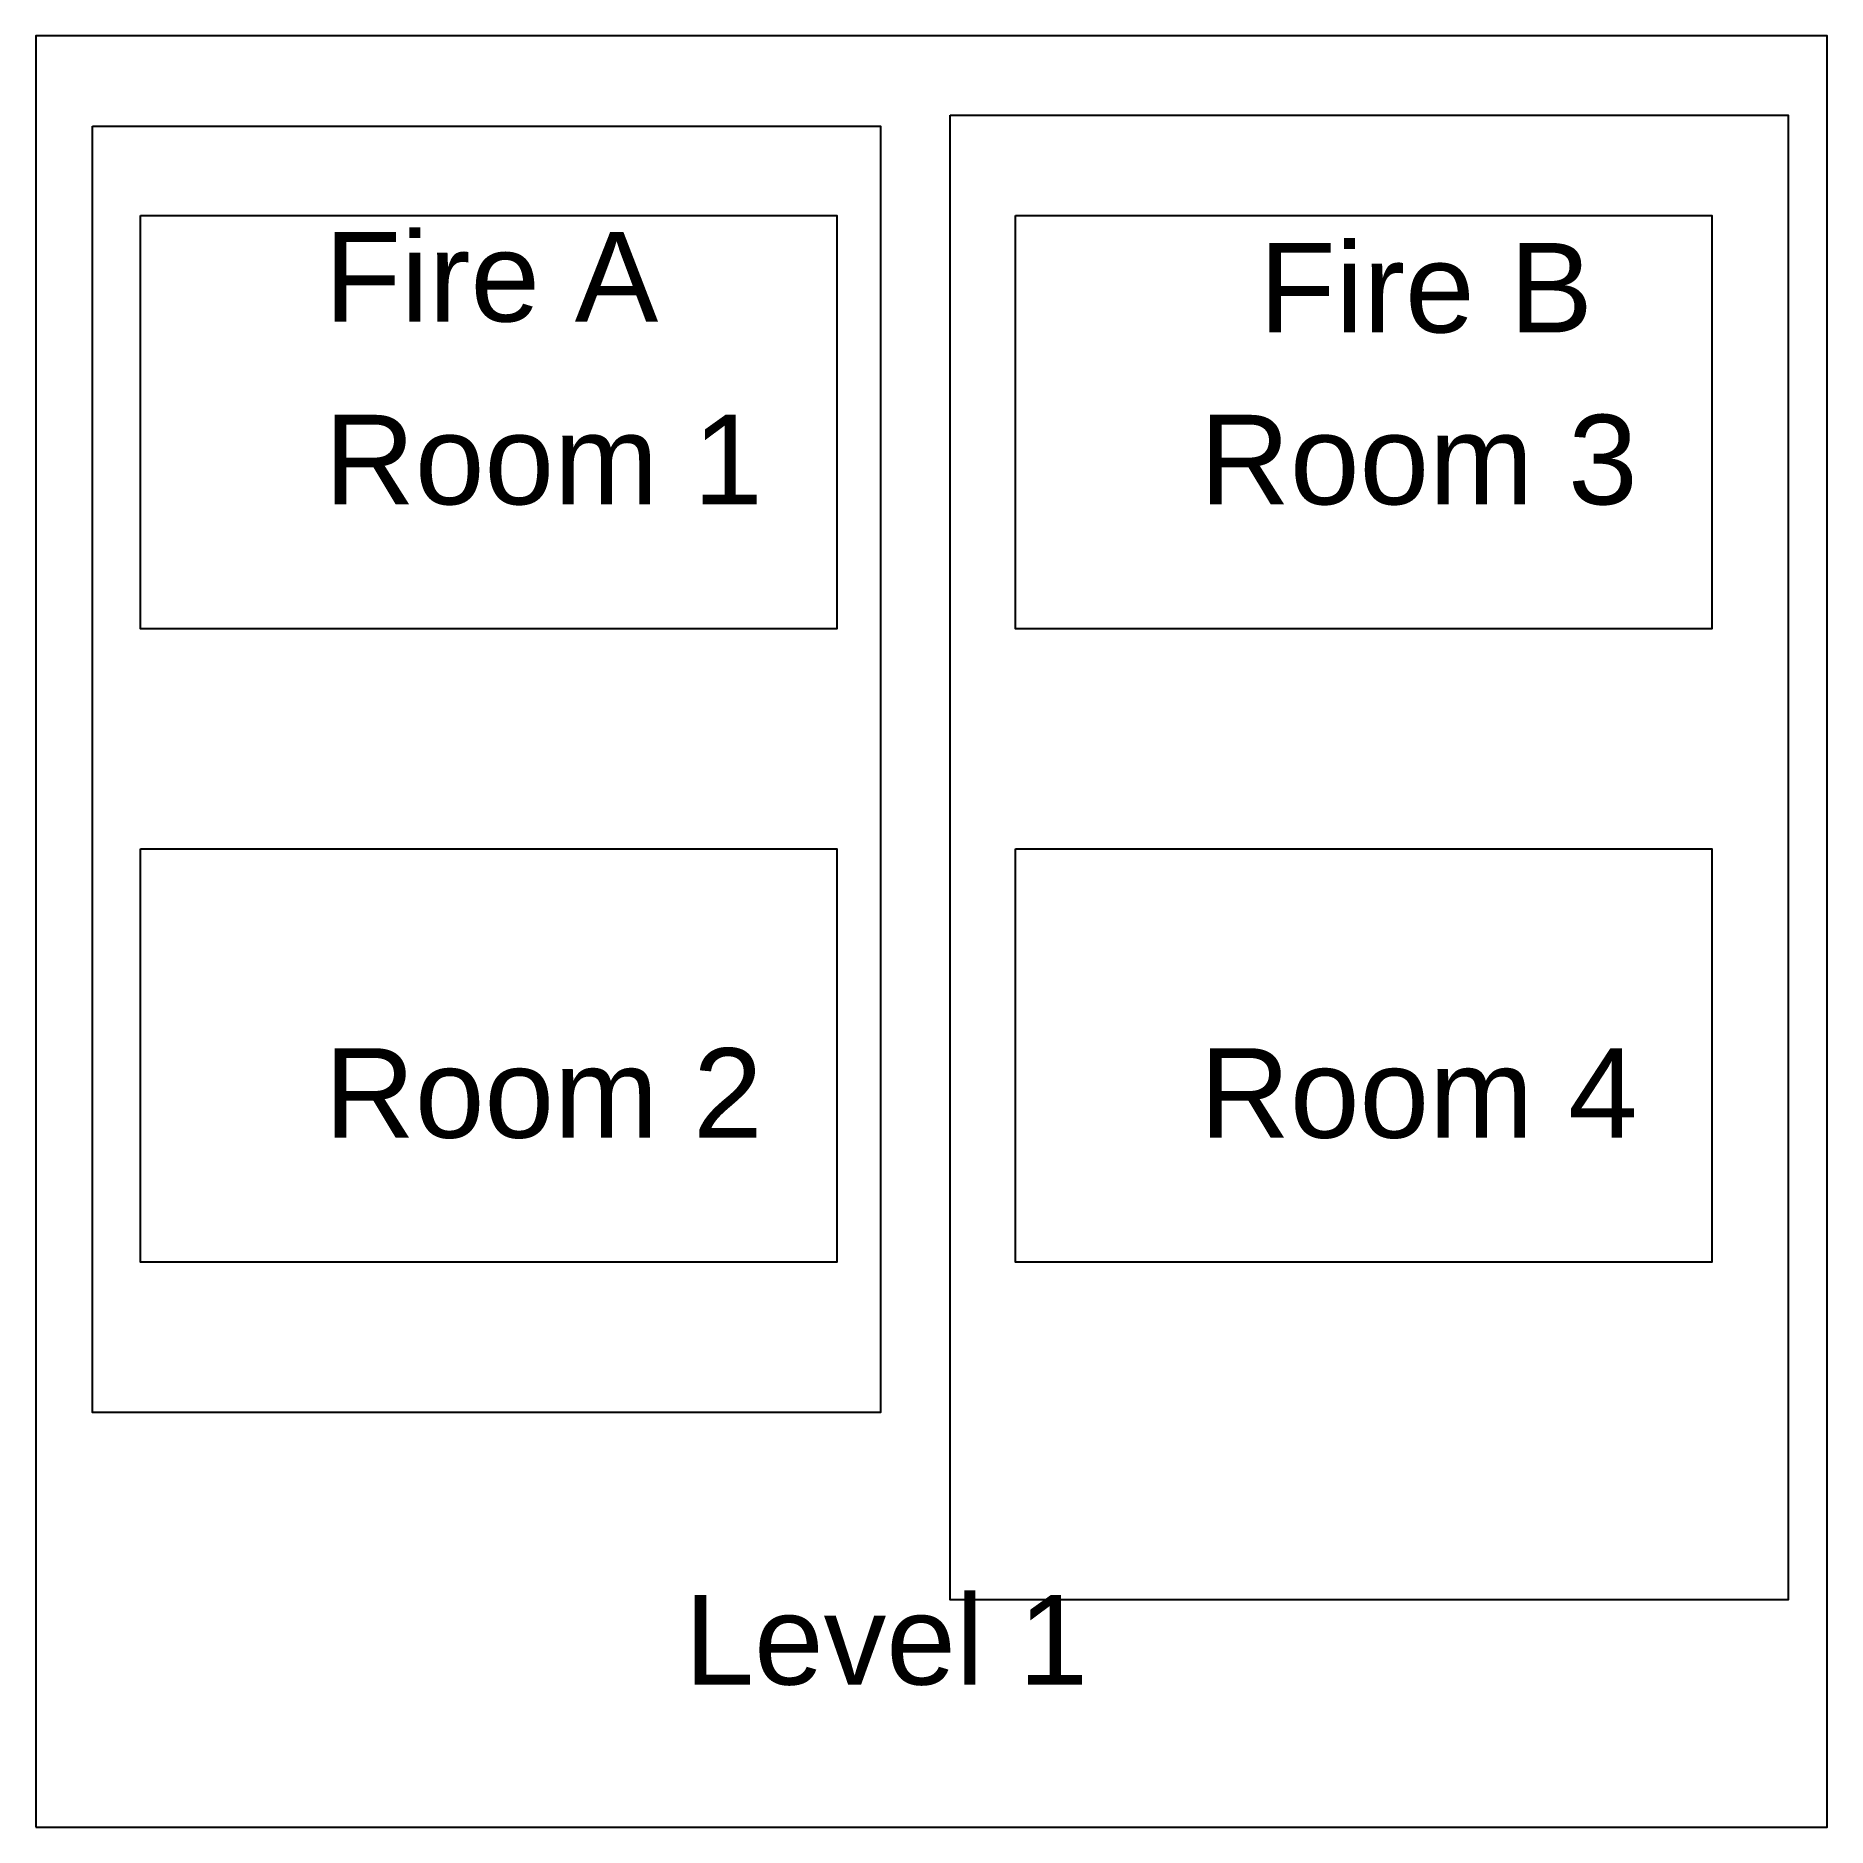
# Model space of a CAD drawing. Header units: millimetres. Extents: x -25082 to 24918, y -24141 to 25859.
import ezdxf

# ---------------------------------------------------------------- set-up
doc = ezdxf.new("R2010")
doc.units = ezdxf.units.MM
for name, color, linetype in [('FireArea', 1, 'Continuous'), ('Floor', 3, 'Continuous'), ('Room', 6, 'Continuous')]:
    doc.layers.add(name, color=color, linetype=linetype)
doc.styles.get("Standard").update_dxf_attribs({"font": 'arial.ttf'})

msp = doc.modelspace()

# ---------------------------------------------------------------- linework, layer by layer
at = {"layer": 'FireArea'}
for points in [[(437, 23642), (23828, 23642), (23828, -17792), (437, -17792)], [(-23500, 23338), (-1507, 23338), (-1507, -12567), (-23500, -12567)]]:
    msp.add_lwpolyline(points, close=True, dxfattribs=at)
at = {"layer": 'Floor'}
msp.add_lwpolyline([(-25082, -24141), (24918, -24141), (24918, 25859), (-25082, 25859)], close=True, dxfattribs=at)
at = {"layer": 'Room'}
for points in [[(-22165, 20847), (-2723, 20847), (-2723, 9304), (-22165, 9304)], [(2259, 20847), (21701, 20847), (21701, 9304), (2259, 9304)], [(-22165, 3168), (-2723, 3168), (-2723, -8375), (-22165, -8375)], [(2259, 3168), (21701, 3168), (21701, -8375), (2259, -8375)]]:
    msp.add_lwpolyline(points, close=True, dxfattribs=at)

# ---------------------------------------------------------------- texts
at = {"layer": 'FireArea'}
for s, p in [('Fire A', (-17023, 17884)), ('Fire B', (9064, 17579))]:
    msp.add_text(s, height=2500, dxfattribs=at).set_placement(p)
at = {"layer": 'Floor'}
msp.add_text('Level 1', height=2500, dxfattribs=at).set_placement((-6976, -20162))
at = {"layer": 'Room'}
for s, p in [('Room 1', (-17023, 12781)), ('Room 3', (7401, 12781)), ('Room 2', (-17023, -4899)), ('Room 4', (7401, -4899))]:
    msp.add_text(s, height=2500, dxfattribs=at).set_placement(p)

doc.saveas('drawing.dxf')
